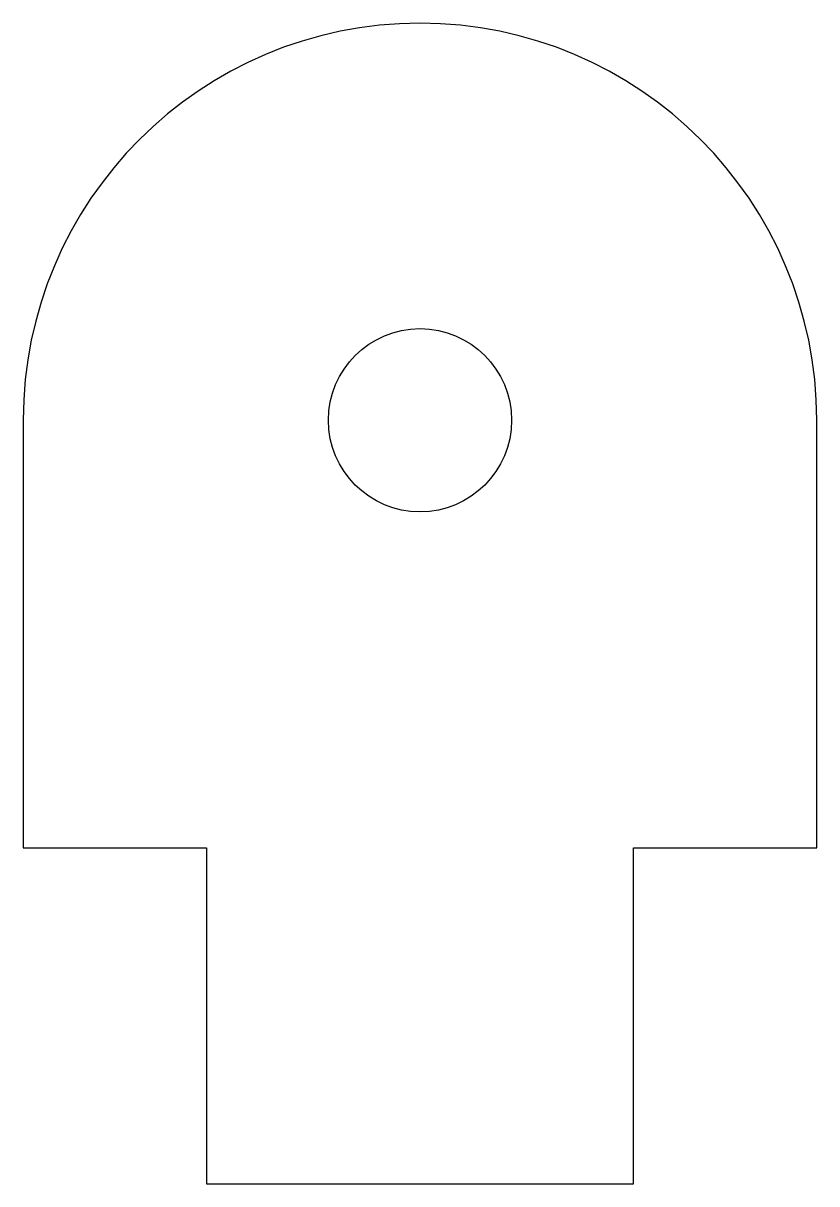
# Model space of a CAD drawing. Extents: x 0 to 13, y -5.5 to 13.5.
import ezdxf

# ---------------------------------------------------------------- set-up
doc = ezdxf.new("R2010")
doc.units = 0
doc.layers.get('0').update_dxf_attribs({"linetype": 'CONTINUOUS'})

msp = doc.modelspace()

# ---------------------------------------------------------------- linework, layer by layer
msp.add_lwpolyline([(0, 7), (0, 0), (3, 0), (3, -5.5), (10, -5.5), (10, 0), (13, 0), (13, 7, 1)], format="xyb", close=True)
msp.add_circle((6.5, 7), 1.5)

doc.saveas('drawing.dxf')
